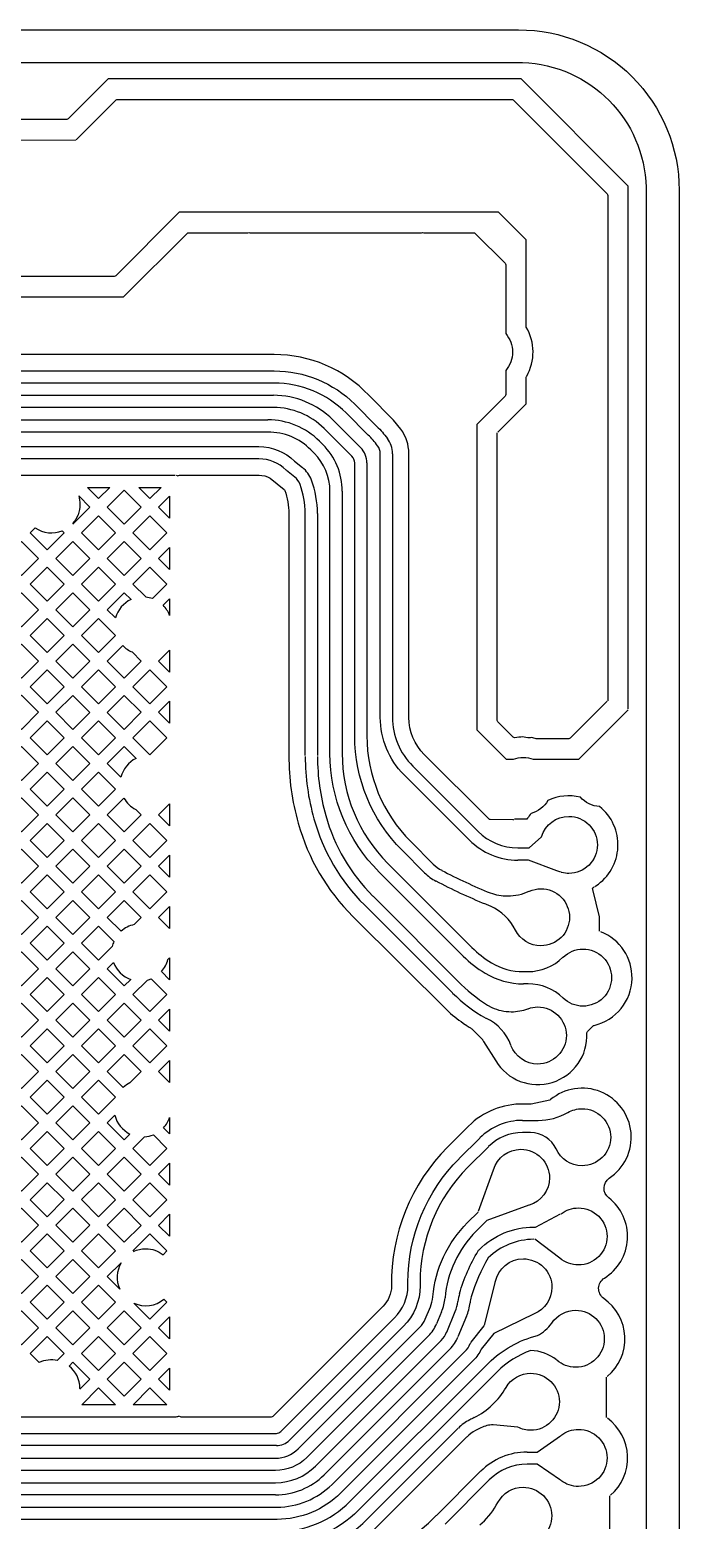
# Model space of a CAD drawing. Extents: x 3103 to 3424, y -52 to 175.
# Drawn here: x 3213.18 to 3217.23, y 40.92 to 50.21 of the extents above; entities that cross this region are included whole.
import ezdxf

# ---------------------------------------------------------------- set-up
doc = ezdxf.new("R2010")
doc.units = 0
doc.layers.add('gbr-dxf_layer0', color=7, linetype='Continuous')
doc.layers.add('gbr-outline-dxf_layer1', color=2, linetype='Continuous')

msp = doc.modelspace()

# ---------------------------------------------------------------- linework, layer by layer
at = {"layer": 'gbr-dxf_layer0'}
for p, q in [((3216.275, 47.8766), (3216.275, 48.0435)), ((3208.6586, 47.9297), (3214.7017, 47.9297)), ((3216.0983, 47.6991), (3216.275, 47.8759)), ((3208.9484, 47.7771), (3214.6667, 47.7771)), ((3215.0711, 47.7766), (3215.2435, 47.6041)), ((3215.2917, 47.6821), (3215.1536, 47.8203)), ((3214.6667, 47.7009), (3208.9525, 47.7009)), ((3215.1896, 47.5503), (3215.0172, 47.7227)), ((3208.9484, 47.61), (3214.6111, 47.61)), ((3214.9547, 47.5696), (3214.9344, 47.5899)), ((3214.9883, 47.6438), (3215.0086, 47.6234)), ((3215.3665, 45.9224), (3215.3665, 47.5658)), ((3214.6111, 47.5338), (3208.9525, 47.5338)), ((3209.022, 47.4319), (3214.0899, 47.4319)), ((3214.8341, 47.4202), (3214.7836, 47.4609)), ((3213.544, 47.3557), (3213.6819, 47.3557)), ((3213.8638, 47.3557), (3214.0017, 47.3557)), ((3213.9866, 47.2329), (3214.0551, 47.3013)), ((3214.0551, 47.3013), (3214.0551, 47.1645)), ((3214.0551, 47.1645), (3213.9866, 47.2329)), ((3214.8993, 45.6849), (3214.8993, 47.1929)), ((3214.9755, 47.1929), (3214.9755, 45.6849)), ((3213.9865, 46.9132), (3214.0551, 46.9818)), ((3214.0551, 46.8447), (3213.9865, 46.9132)), ((3214.0551, 46.9818), (3214.0551, 46.8447)), ((3214.0142, 46.6211), (3214.0551, 46.662)), ((3214.0551, 46.662), (3214.0551, 46.5579)), ((3213.9866, 46.2738), (3214.0551, 46.3422)), ((3214.0551, 46.2054), (3213.9866, 46.2738)), ((3214.0551, 46.3422), (3214.0551, 46.2054)), ((3213.9865, 45.9541), (3214.0551, 46.0227)), ((3214.0551, 46.0227), (3214.0551, 45.8856)), ((3217.0215, 45.9768), (3217.0215, 45.9641)), ((3214.0551, 45.8856), (3213.9865, 45.9541)), ((3217.0215, 45.9641), (3217.0215, 44.3075)), ((3215.5684, 45.6189), (3215.9753, 45.212)), ((3213.9866, 45.3147), (3214.0551, 45.3831)), ((3214.0551, 45.3831), (3214.0551, 45.2463)), ((3214.0551, 45.2463), (3213.9866, 45.3147)), ((3213.9865, 44.995), (3214.0551, 45.0636)), ((3214.0551, 45.0636), (3214.0551, 44.9265)), ((3214.0551, 44.9265), (3213.9865, 44.995)), ((3213.9865, 44.6752), (3214.0551, 44.7438)), ((3214.0551, 44.7438), (3214.0551, 44.6067)), ((3215.8164, 44.205), (3215.2676, 44.7537)), ((3216.7322, 44.5894), (3216.7322, 44.6769)), ((3214.0551, 44.6067), (3213.9865, 44.6752)), ((3214.0551, 44.424), (3214.0551, 44.2872)), ((3214.0551, 44.2872), (3214.004, 44.3382)), ((3217.0215, 44.3075), (3217.0215, 44.2948)), ((3216.2853, 44.262), (3216.258, 44.262)), ((3213.9865, 44.0359), (3214.0551, 44.1045)), ((3214.0551, 43.9674), (3213.9865, 44.0359)), ((3214.0551, 44.1045), (3214.0551, 43.9674)), ((3213.9865, 43.7161), (3214.0551, 43.7847)), ((3214.0551, 43.7847), (3214.0551, 43.6476)), ((3214.0551, 43.6476), (3213.9865, 43.7161)), ((3214.0551, 43.4287), (3214.0551, 43.3281)), ((3216.2522, 43.4113), (3216.3493, 43.4113)), ((3214.0551, 43.3281), (3214.0176, 43.3655)), ((3215.8579, 43.1726), (3215.9864, 43.3011)), ((3216.0403, 43.2472), (3215.9118, 43.1187)), ((3213.9865, 43.0768), (3214.0551, 43.1454)), ((3214.0551, 43.1454), (3214.0551, 43.0083)), ((3215.9774, 42.8451), (3216.0712, 43.1022)), ((3214.0551, 43.0083), (3213.9865, 43.0768)), ((3213.9865, 42.757), (3214.0551, 42.8256)), ((3214.0551, 42.8256), (3214.0551, 42.6885)), ((3214.0551, 42.6885), (3213.9865, 42.757)), ((3216.4836, 42.5534), (3216.3286, 42.6699)), ((3213.6668, 42.4374), (3213.7528, 42.5233)), ((3213.7443, 42.3599), (3213.6668, 42.4374)), ((3216.0147, 42.133), (3216.0818, 42.4015)), ((3213.9865, 42.1177), (3214.0551, 42.1863)), ((3214.0551, 42.1863), (3214.0551, 42.0492)), ((3214.7469, 41.4721), (3215.4556, 42.1807)), ((3215.7486, 42.2188), (3215.7168, 42.1429)), ((3215.7799, 42.0903), (3215.8331, 42.2191)), ((3215.9035, 42.19), (3215.8503, 42.0612)), ((3214.0551, 42.0492), (3213.9865, 42.1177)), ((3214.9633, 41.2567), (3215.7462, 42.0398)), ((3215.8001, 41.9859), (3215.0172, 41.2028)), ((3213.9866, 41.7981), (3214.0551, 41.8665)), ((3214.0551, 41.7296), (3213.9866, 41.7981)), ((3214.0551, 41.8665), (3214.0551, 41.7296)), ((3216.7751, 41.5587), (3216.7751, 41.8116)), ((3213.7185, 41.6387), (3213.5075, 41.6387)), ((3214.0383, 41.6387), (3213.8272, 41.6387)), ((3215.2854, 40.9257), (3215.8523, 41.4926)), ((3214.7195, 41.3844), (3208.9525, 41.3844)), ((3214.7139, 41.2295), (3205.6235, 41.2295)), ((3215.7157, 40.9486), (3215.9913, 41.2242)), ((3216.0452, 41.1703), (3215.7696, 40.8947)), ((3214.7139, 41.0771), (3205.5979, 41.0771))]:
    msp.add_line(p, q, dxfattribs=at)
at = {"layer": 'gbr-dxf_layer0', "linetype": 'Continuous'}
for points in [[(3209.0005, 50.0039), (3216.2528, 50.0039, -0.395562), (3217.0215, 49.2253), (3217.0215, 45.9768)], [(3216.9105, 45.9768), (3216.9105, 49.2335), (3216.2428, 49.9015), (3213.6723, 49.9015), (3213.4234, 49.6527, -0.202051), (3213.4143, 49.6488), (3206.3999, 49.6487, -0.020785), (3206.3853, 49.6481, -0.020774), (3206.3706, 49.6487), (3205.5615, 49.6486, -0.020435), (3205.5471, 49.6481, -0.020433), (3205.5327, 49.6486), (3204.2911, 49.6486, -0.019951)], [(3213.473, 49.522), (3213.7213, 49.7702, -0.201998), (3213.7304, 49.774), (3216.1846, 49.774, -0.202049), (3216.1938, 49.7702), (3216.7792, 49.1845, -0.201998), (3216.783, 49.1754), (3216.783, 46.0265)], [(3190.5483, 49.4983, -0.011818), (3191.2293, 49.5208), (3213.4713, 49.5213)], [(3216.2755, 48.0435, -0.113654), (3216.278, 48.0487, 0.268441), (3216.275, 48.3549), (3216.275, 48.8977), (3216.1023, 49.0705), (3214.1147, 49.0705), (3213.7193, 48.675, -0.202211), (3213.7102, 48.6712), (3189.9129, 48.6708), (3189.5824, 48.6198, 0.084011), (3184.1442, 46.7521), (3182.6484, 45.8137, -0.017997), (3181.5897, 45.1981)], [(3189.9247, 48.5434), (3213.7683, 48.5437), (3214.1637, 48.9391, -0.202051), (3214.1729, 48.943), (3214.5349, 48.943, -0.01913), (3214.5483, 48.9435, -0.019126), (3214.5618, 48.943), (3215.6169, 48.943, -0.01913), (3215.6304, 48.9435, -0.019126), (3215.6438, 48.943), (3215.9479, 48.943, -0.20222), (3215.957, 48.9391), (3216.1437, 48.7525, -0.202051), (3216.1475, 48.7434), (3216.1475, 48.3142, -0.177621), (3216.1897, 48.1992, -0.177629), (3216.1475, 48.0843), (3216.1475, 47.934, -0.20222), (3216.1437, 47.9249), (3215.9669, 47.7481), (3215.9669, 45.8454), (3216.1508, 45.6615), (3216.1949, 45.6615, -0.089386), (3216.257, 45.6727, -0.089385), (3216.319, 45.6615), (3216.6017, 45.6615), (3216.9042, 45.9641), (3216.9105, 45.9704)], [(3216.1972, 45.2855, -0.093412), (3216.1926, 45.2846), (3216.0509, 45.2856, -0.200846), (3216.0418, 45.2894), (3215.6405, 45.691, -0.198882), (3215.5445, 45.9222), (3215.5445, 47.5677, 0.156072), (3215.4952, 47.7183), (3215.4488, 47.7748), (3215.2943, 47.9313, 0.205765), (3214.7061, 48.184), (3201.8082, 48.184)], [(3192.9952, 48.0821), (3214.7058, 48.0821, -0.198987), (3215.2072, 47.8744)], [(3215.1533, 47.8205, 0.198989), (3214.7058, 48.0059), (3192.9959, 48.0059), (3192.1282, 47.9715), (3190.8114, 47.873), (3189.7211, 47.7535), (3187.649, 47.4238), (3187.331, 47.3616), (3186.8766, 47.2312)], [(3215.0169, 47.723, 0.198915), (3214.7017, 47.8535), (3208.6627, 47.8535)], [(3215.2075, 47.8741), (3215.3456, 47.736, -0.035029), (3215.4107, 47.6612)], [(3216.7792, 46.0227), (3216.5494, 45.7929, -0.202104), (3216.5402, 45.789), (3216.3426, 45.789, -0.102181), (3216.3375, 45.7899, 0.023752), (3216.3092, 45.7962, -0.020438), (3216.2948, 45.7956, -0.059718), (3216.2528, 45.8007, 0.039993), (3216.2043, 45.7961, -0.247068), (3216.193, 45.7997), (3216.0983, 45.8944, -0.202117), (3216.0944, 45.9035), (3216.0944, 47.6953)], [(3214.6111, 47.61, -0.197114), (3214.8328, 47.519), (3214.8818, 47.4796)], [(3215.4427, 47.5658), (3215.4427, 45.9224, 0.198922), (3215.5684, 45.6189)], [(3215.6425, 44.9544), (3215.5023, 45.0946, -0.198917), (3215.2072, 45.8071), (3215.2072, 47.5083, 0.198926), (3215.1899, 47.55)], [(3215.2834, 47.5083), (3215.2834, 45.8071, 0.198915), (3215.5562, 45.1485), (3215.6964, 45.0083)], [(3214.0951, 47.4315, -0.082292), (3214.107, 47.4278, -0.208711), (3214.1163, 47.4319), (3214.6118, 47.4319, -0.132507), (3214.6809, 47.4128), (3214.7676, 47.3429, -0.139657), (3214.7716, 47.3372, -0.088205), (3214.7975, 47.1926), (3214.7975, 45.6846, 0.07043), (3214.8557, 45.2632, 0.129286), (3215.1955, 44.6819), (3215.7917, 44.0887, 0.030473), (3215.8965, 44.0072, -0.060127), (3215.9017, 44.004, -0.060953), (3215.9066, 44.0004, 0.007625), (3215.9343, 43.9825)], [(3213.489, 47.3029, -0.075345), (3213.497, 47.2503, -0.188152), (3213.4501, 47.1299)], [(3215.8831, 44.4352), (3215.3593, 44.9589, -0.198916), (3215.0533, 45.6978), (3215.0533, 47.3321)], [(3215.1295, 47.3321), (3215.1295, 45.6978, 0.198917), (3215.4132, 45.0128), (3215.9369, 44.4891)], [(3215.9214, 45.1581), (3215.5145, 45.565, -0.198918), (3215.3665, 45.9224)], [(3216.7016, 44.8679), (3216.7092, 44.873, 0.508397), (3216.7322, 45.3666, -0.195405), (3216.612, 45.4255, 0.17077), (3216.4102, 45.4046, -0.192277), (3216.3059, 45.324, 0.030903), (3216.2836, 45.2936, -0.258082), (3216.2728, 45.2876), (3216.2031, 45.2876)], [(3215.9756, 45.2117, 0.198914), (3216.2227, 45.1093), (3216.2942, 45.1093), (3216.3702, 45.1785, -0.33244), (3216.5407, 45.3059, -0.414223), (3216.7185, 45.1281, -0.414223), (3216.5407, 44.9503, -0.061524), (3216.4975, 44.9557, -0.085673), (3216.4932, 44.9565)], [(3215.7489, 44.9693, 0.023724), (3216.0514, 44.8285, 0.084376), (3216.1593, 44.8102, 0.10636), (3216.2936, 44.8391)], [(3216.4899, 44.9577, -0.035546), (3216.4663, 44.9666), (3216.29, 45.0331), (3216.2227, 45.0331)], [(3216.2948, 44.8396, -0.104498), (3216.3667, 44.8548, -0.414223), (3216.5445, 44.677, -0.414223), (3216.3667, 44.4992, -0.283791), (3216.2078, 44.5973, 0.168578), (3216.0533, 44.7456, -0.002301), (3216.0236, 44.7576, -0.023803), (3215.7135, 44.9019)], [(3216.732, 44.6786), (3216.6888, 44.849, -0.43903), (3216.6986, 44.8656)], [(3215.3215, 44.8076), (3215.8703, 44.2588, 0.065512), (3216.06, 44.1148, 0.107311), (3216.1823, 44.0883, 0.089331), (3216.2851, 44.1068)], [(3215.9367, 43.9806), (3216.002, 43.9153, -0.112315), (3216.0052, 43.9106, -0.09398), (3216.01, 43.9023), (3216.0853, 43.7819, 0.778891), (3216.653, 43.9557, -0.216169), (3216.6569, 43.9654), (3216.6911, 43.9997, -0.143963), (3216.6974, 44.0032, 0.343075), (3216.934, 44.2948, 0.313721), (3216.7404, 44.5857)], [(3214.004, 44.3382, 0.121711), (3214.0444, 44.4133), (3214.0551, 44.424)], [(3216.0582, 44.3937, 0.136261), (3216.258, 44.3382), (3216.2853, 44.3382, 0.195868), (3216.5038, 44.4278)], [(3216.5042, 44.4282, -0.195646), (3216.6283, 44.4786, -0.414223), (3216.8061, 44.3008, -0.414223), (3216.6283, 44.123, -0.193831), (3216.5051, 44.1727)], [(3217.0215, 44.2948), (3217.0215, 37.6057, -0.414216), (3216.2268, 36.8109), (3191.9149, 36.8105)], [(3216.2863, 44.1072, -0.087608), (3216.3471, 44.118, -0.414223), (3216.5249, 43.9402, -0.414223), (3216.3471, 43.7624, -0.314222), (3216.1803, 43.8787)], [(3216.7797, 41.8154, 0.494322), (3216.7583, 42.3011, -0.536427), (3216.762, 42.4281, 0.521248), (3216.7887, 42.9286, -0.498561), (3216.7912, 43.0504, 1.059868), (3216.4267, 43.5403, -0.124471), (3216.4211, 43.5376), (3216.3056, 43.5128), (3216.2334, 43.5128, 0.19999), (3215.9, 43.3589, -0.088926), (3215.8937, 43.3526), (3215.7856, 43.2445, 0.203547), (3215.4366, 42.3801, -0.198375), (3215.3835, 42.2528), (3214.6971, 41.5662, -0.202179), (3214.6879, 41.5625), (3214.1279, 41.5625, -0.201977), (3214.1188, 41.5663)], [(3216.3498, 43.4113, 0.129605), (3216.5346, 43.4601, -0.131186), (3216.6232, 43.4837, -0.414223), (3216.801, 43.3059, -0.414223), (3216.6232, 43.1281, -0.295243), (3216.4611, 43.233, 0.293294), (3216.302, 43.3351)], [(3216.3014, 43.3351), (3216.2522, 43.3351, 0.198922), (3216.0406, 43.2475)], [(3216.0718, 43.1037, -0.33174), (3216.2422, 43.2307, -0.414223), (3216.42, 43.0529, -0.331729), (3216.293, 42.8826)], [(3215.4556, 42.1807, 0.198928), (3215.5384, 42.3806), (3215.5384, 42.4014, -0.198869), (3215.8577, 43.1723)], [(3215.9116, 43.1185, 0.198869), (3215.6146, 42.4014), (3215.6146, 42.3806)], [(3215.6938, 42.3113, -0.176485), (3215.9095, 42.7741), (3215.9751, 42.8397)], [(3216.4923, 42.8289, -0.164763), (3216.6004, 42.8655, -0.414223), (3216.7782, 42.6877, -0.414223), (3216.6004, 42.5099, -0.178421), (3216.485, 42.5524)], [(3215.86, 42.333, -0.064524), (3215.9759, 42.5976, -0.063364), (3215.9819, 42.6051, -0.198739), (3216.3225, 42.7461)], [(3213.8299, 42.5941, -0.111303), (3213.9062, 42.6112, -0.166461), (3214.0152, 42.5739), (3214.0385, 42.5973), (3213.9326, 42.7032), (3213.8267, 42.5973)], [(3216.3225, 42.6699, 0.195969), (3216.0388, 42.5543, 0.063392), (3215.9332, 42.3117)], [(3216.0826, 42.4038, -0.360002), (3216.2572, 42.5482, -0.414223), (3216.435, 42.3704, -0.304067), (3216.3248, 42.206)], [(3215.6146, 42.3806, -0.198924), (3215.5095, 42.1268), (3214.8008, 41.4182)], [(3214.8549, 41.3641), (3215.6126, 42.1218, 0.097065), (3215.6465, 42.1723), (3215.6783, 42.2482)], [(3216.3239, 42.2055), (3216.0735, 42.0828), (3215.9953, 41.9861, -0.092119), (3215.9474, 41.9163)], [(3216.0406, 41.8983, -0.13682), (3216.3446, 42.0695, 0.104216), (3216.4345, 42.147, -0.254002), (3216.5836, 42.228, -0.414223), (3216.7614, 42.0502, -0.414223), (3216.5836, 41.8724, -0.183372), (3216.4657, 41.9171)], [(3215.066, 41.1426), (3215.8935, 41.9702, 0.097994), (3215.927, 42.0203, -0.073855), (3215.9327, 42.0299), (3216.0136, 42.1299)], [(3215.6664, 42.0679), (3214.9088, 41.3102, -0.198927), (3214.7139, 41.2295)], [(3205.2217, 40.9682, 0.198509), (3205.5113, 40.8485), (3214.7254, 40.8485, 0.198848), (3215.178, 41.036), (3216.0405, 41.8983)], [(3215.9474, 41.9163), (3215.1198, 41.0888, -0.19892), (3214.7238, 40.9247)], [(3216.4646, 41.9178, 0.152608), (3216.303, 41.9773, 0.109176), (3216.0944, 41.8444), (3215.2318, 40.9821, -0.198848), (3214.7254, 40.7723)], [(3216.1497, 41.7467, -0.267325), (3216.3035, 41.8353, -0.414223), (3216.4813, 41.6575, -0.414223), (3216.3035, 41.4797, -0.11799), (3216.223, 41.4989), (3216.0692, 41.5135, 0.11269), (3215.9935, 41.4952)], [(3214.1154, 41.5697, -0.157474), (3214.0932, 41.5625), (3208.8788, 41.5625)], [(3208.9484, 41.4606), (3214.7195, 41.4606, 0.198357), (3214.7467, 41.4719)], [(3215.9062, 41.4388), (3215.3393, 40.8718, -0.198914), (3214.7312, 40.6199)], [(3216.4899, 41.4466, -0.169735), (3216.6006, 41.4853, -0.414223), (3216.7784, 41.3075, -0.414223), (3216.6006, 41.1297, -0.167885), (3216.4909, 41.1676)], [(3205.4666, 41.3707, 0.198939), (3205.6235, 41.3057), (3214.7139, 41.3057, 0.198934), (3214.8549, 41.3641)], [(3205.5979, 41.1533), (3214.7139, 41.1533, 0.198668), (3214.9631, 41.2564)], [(3214.7238, 40.9247), (3205.5976, 40.9247, -0.199009), (3205.2146, 41.0834)], [(3205.2685, 41.1373, 0.19901), (3205.5976, 41.0009), (3214.7238, 41.0009, 0.198923), (3215.066, 41.1426)], [(3216.099, 41.0306, -0.277181), (3216.256, 41.1248, -0.414223), (3216.4338, 40.947, -0.414223), (3216.256, 40.7692, -0.060616), (3216.2134, 40.7744), (3215.9802, 40.7714, -0.17053), (3215.9716, 40.7719, 0.057607), (3215.8291, 40.6773)], [(3216.7272, 40.3456, 0.473524), (3216.7947, 40.8139), (3216.7947, 41.0712)], [(3215.987, 40.8908), (3215.9998, 40.9023, 0.085818), (3216.0989, 41.0303)], [(3205.0843, 40.6504, 0.198913), (3205.3418, 40.5437), (3214.7388, 40.5437, 0.198949), (3215.7154, 40.9483)], [(3205.3995, 40.6961), (3214.7312, 40.6961, 0.198914), (3215.2854, 40.9257)]]:
    msp.add_lwpolyline(points, format="xyb", dxfattribs=at)
for points in [[(3213.4531, 47.1269), (3213.5591, 47.2329), (3213.489, 47.3029)], [(3213.6819, 47.3557), (3213.613, 47.2868), (3213.544, 47.3557)], [(3214.0017, 47.3557), (3213.9328, 47.2868), (3213.8638, 47.3557)], [(3216.2915, 42.8819), (3216.0296, 42.7864), (3215.9634, 42.7202)], [(3216.3225, 42.7461), (3216.3321, 42.7461), (3216.4893, 42.8278)], [(3213.4962, 41.7351), (3213.5591, 41.7981), (3213.4531, 41.9041), (3213.429, 41.88)], [(3213.5075, 41.6387), (3213.613, 41.7442), (3213.7185, 41.6387)], [(3213.8272, 41.6387), (3213.9328, 41.7442), (3214.0383, 41.6387)], [(3216.2809, 41.3443), (3216.3433, 41.3443), (3216.489, 41.446)], [(3216.4892, 41.1686), (3216.3434, 41.2681), (3216.2809, 41.2681)]]:
    msp.add_lwpolyline(points, dxfattribs=at)
for points in [[(3213.6668, 47.2329), (3213.7729, 47.3389), (3213.8789, 47.2329), (3213.7729, 47.1269)], [(3213.507, 47.073), (3213.613, 47.179), (3213.719, 47.073), (3213.613, 46.967)], [(3213.8267, 47.073), (3213.9328, 47.179), (3214.0386, 47.0731), (3213.9326, 46.9671)], [(3213.0274, 46.9132), (3213.1334, 47.0193), (3213.2394, 46.9132), (3213.1334, 46.8072)], [(3213.3472, 46.9132), (3213.4531, 47.0191), (3213.5591, 46.9131), (3213.4532, 46.8072)], [(3213.6668, 46.9131), (3213.7729, 47.0191), (3213.8787, 46.9132), (3213.7727, 46.8072)], [(3213.1873, 46.7533), (3213.2933, 46.8594), (3213.3993, 46.7533), (3213.2933, 46.6473)], [(3213.5071, 46.7533), (3213.613, 46.8592), (3213.7189, 46.7533), (3213.613, 46.6475)], [(3213.0274, 46.5935), (3213.1334, 46.6995), (3213.2394, 46.5935), (3213.1334, 46.4874)], [(3213.3472, 46.5935), (3213.4532, 46.6995), (3213.5591, 46.5936), (3213.4531, 46.4876)], [(3213.1873, 46.4336), (3213.2933, 46.5396), (3213.3992, 46.4337), (3213.2932, 46.3277)], [(3213.507, 46.4337), (3213.613, 46.5397), (3213.719, 46.4337), (3213.613, 46.3277)], [(3213.0275, 46.2738), (3213.1334, 46.3797), (3213.2393, 46.2738), (3213.1334, 46.1679)], [(3213.3471, 46.2738), (3213.4531, 46.3798), (3213.5591, 46.2738), (3213.4531, 46.1678)], [(3213.1873, 46.114), (3213.2932, 46.2199), (3213.3992, 46.1139), (3213.2933, 46.008)], [(3213.507, 46.1139), (3213.613, 46.2199), (3213.719, 46.1139), (3213.613, 46.0079)], [(3213.8267, 46.1139), (3213.9328, 46.2199), (3214.0386, 46.114), (3213.9326, 46.008)], [(3213.0274, 45.9541), (3213.1334, 46.0601), (3213.2394, 45.9541), (3213.1334, 45.8481)], [(3213.3472, 45.9541), (3213.4531, 46.06), (3213.5591, 45.954), (3213.4532, 45.8481)], [(3213.6668, 45.954), (3213.7729, 46.06), (3213.8787, 45.9541), (3213.7727, 45.8481)], [(3213.1873, 45.7942), (3213.2933, 45.9003), (3213.3993, 45.7942), (3213.2933, 45.6882)], [(3213.5071, 45.7942), (3213.613, 45.9001), (3213.7189, 45.7942), (3213.613, 45.6884)], [(3213.8266, 45.7942), (3213.9326, 45.9003), (3214.0386, 45.7942), (3213.9326, 45.6882)], [(3213.0274, 45.6343), (3213.1334, 45.7404), (3213.2394, 45.6343), (3213.1334, 45.5283)], [(3213.3472, 45.6343), (3213.4532, 45.7404), (3213.5591, 45.6345), (3213.4531, 45.5285)], [(3213.1873, 45.4745), (3213.2933, 45.5805), (3213.3992, 45.4746), (3213.2932, 45.3686)], [(3213.507, 45.4746), (3213.613, 45.5806), (3213.719, 45.4746), (3213.613, 45.3686)], [(3213.0275, 45.3147), (3213.1334, 45.4206), (3213.2393, 45.3147), (3213.1334, 45.2088)], [(3213.3471, 45.3147), (3213.4531, 45.4207), (3213.5591, 45.3147), (3213.4531, 45.2087)], [(3213.1873, 45.1549), (3213.2932, 45.2608), (3213.3992, 45.1548), (3213.2933, 45.0489)], [(3213.507, 45.1548), (3213.613, 45.2608), (3213.719, 45.1548), (3213.613, 45.0488)], [(3213.8267, 45.1548), (3213.9328, 45.2608), (3214.0386, 45.1549), (3213.9326, 45.0489)], [(3213.0274, 44.995), (3213.1334, 45.101), (3213.2394, 44.995), (3213.1334, 44.889)], [(3213.3472, 44.995), (3213.4531, 45.1009), (3213.5591, 44.9949), (3213.4532, 44.889)], [(3213.6668, 44.9949), (3213.7729, 45.1009), (3213.8787, 44.995), (3213.7727, 44.889)], [(3213.1873, 44.8351), (3213.2933, 44.9412), (3213.3993, 44.8351), (3213.2933, 44.7291)], [(3213.5071, 44.8351), (3213.613, 44.941), (3213.7189, 44.8351), (3213.613, 44.7293)], [(3213.8266, 44.8351), (3213.9326, 44.9412), (3214.0386, 44.8351), (3213.9326, 44.7291)], [(3213.0274, 44.6752), (3213.1334, 44.7813), (3213.2394, 44.6752), (3213.1334, 44.5692)], [(3213.3472, 44.6752), (3213.4532, 44.7813), (3213.5591, 44.6754), (3213.4531, 44.5694)], [(3213.1873, 44.5154), (3213.2933, 44.6214), (3213.3992, 44.5155), (3213.2932, 44.4095)], [(3213.0275, 44.3556), (3213.1334, 44.4615), (3213.2393, 44.3556), (3213.1334, 44.2497)], [(3213.3471, 44.3556), (3213.4531, 44.4616), (3213.5591, 44.3556), (3213.4531, 44.2496)], [(3213.1873, 44.1958), (3213.2932, 44.3017), (3213.3992, 44.1957), (3213.2933, 44.0898)], [(3213.507, 44.1957), (3213.613, 44.3017), (3213.719, 44.1957), (3213.613, 44.0897)], [(3213.0274, 44.0359), (3213.1334, 44.1419), (3213.2394, 44.0359), (3213.1334, 43.9299)], [(3213.3472, 44.0359), (3213.4531, 44.1418), (3213.5591, 44.0358), (3213.4532, 43.9299)], [(3213.6668, 44.0358), (3213.7729, 44.1418), (3213.8787, 44.0359), (3213.7727, 43.9299)], [(3213.1873, 43.876), (3213.2933, 43.982), (3213.3993, 43.876), (3213.2933, 43.77)], [(3213.5071, 43.876), (3213.613, 43.9819), (3213.7189, 43.876), (3213.613, 43.7701)], [(3213.8266, 43.876), (3213.9326, 43.982), (3214.0386, 43.876), (3213.9326, 43.77)], [(3213.0274, 43.7161), (3213.1334, 43.8222), (3213.2394, 43.7161), (3213.1334, 43.6101)], [(3213.3472, 43.7161), (3213.4532, 43.8222), (3213.5591, 43.7163), (3213.4531, 43.6103)], [(3213.1873, 43.5562), (3213.2933, 43.6623), (3213.3992, 43.5564), (3213.2932, 43.4504)], [(3213.507, 43.5564), (3213.613, 43.6624), (3213.719, 43.5564), (3213.613, 43.4504)], [(3213.0275, 43.3965), (3213.1334, 43.5024), (3213.2393, 43.3965), (3213.1334, 43.2906)], [(3213.3471, 43.3965), (3213.4531, 43.5025), (3213.5591, 43.3965), (3213.4531, 43.2905)], [(3213.1873, 43.2367), (3213.2932, 43.3426), (3213.3992, 43.2366), (3213.2933, 43.1307)], [(3213.507, 43.2366), (3213.613, 43.3426), (3213.7189, 43.2367), (3213.6128, 43.1307)], [(3213.0274, 43.0768), (3213.1334, 43.1828), (3213.2394, 43.0768), (3213.1334, 42.9708)], [(3213.3472, 43.0768), (3213.4531, 43.1827), (3213.559, 43.0768), (3213.4531, 42.9709)], [(3213.6667, 43.0768), (3213.7727, 43.1828), (3213.8787, 43.0768), (3213.7727, 42.9708)], [(3213.1873, 42.9169), (3213.2933, 43.0229), (3213.3992, 42.9171), (3213.2932, 42.811)], [(3213.507, 42.9171), (3213.6128, 43.0229), (3213.7188, 42.9169), (3213.613, 42.811)], [(3213.8266, 42.9169), (3213.9326, 43.0229), (3214.0386, 42.9169), (3213.9326, 42.8109)], [(3213.0275, 42.7572), (3213.1334, 42.863), (3213.2393, 42.7572), (3213.1334, 42.6513)], [(3213.3471, 42.7572), (3213.4531, 42.8632), (3213.5591, 42.7572), (3213.4531, 42.6512)], [(3213.6668, 42.7572), (3213.7727, 42.863), (3213.8787, 42.757), (3213.7729, 42.6511)], [(3213.1873, 42.5974), (3213.2932, 42.7033), (3213.3992, 42.5973), (3213.2933, 42.4914)], [(3213.507, 42.5973), (3213.613, 42.7033), (3213.719, 42.5973), (3213.613, 42.4913)], [(3213.0274, 42.4375), (3213.1334, 42.5435), (3213.2394, 42.4375), (3213.1334, 42.3315)], [(3213.3472, 42.4375), (3213.4531, 42.5434), (3213.5591, 42.4374), (3213.4532, 42.3315)], [(3213.1873, 42.2776), (3213.2933, 42.3836), (3213.3993, 42.2776), (3213.2933, 42.1716)], [(3213.5071, 42.2776), (3213.613, 42.3835), (3213.7188, 42.2776), (3213.613, 42.1717)], [(3213.0274, 42.1177), (3213.1334, 42.2237), (3213.2394, 42.1177), (3213.1334, 42.0117)], [(3213.3472, 42.1177), (3213.4532, 42.2237), (3213.5591, 42.1178), (3213.4531, 42.0118)], [(3213.6668, 42.1178), (3213.7727, 42.2237), (3213.8787, 42.1177), (3213.7729, 42.0118)], [(3213.507, 41.958), (3213.613, 42.064), (3213.719, 41.958), (3213.613, 41.8519)], [(3213.8267, 41.958), (3213.9326, 42.0638), (3214.0386, 41.9578), (3213.9328, 41.8519)], [(3213.6668, 41.7981), (3213.7729, 41.9041), (3213.8789, 41.7981), (3213.7729, 41.692)]]:
    msp.add_lwpolyline(points, close=True, dxfattribs=at)
for points in [[(3213.1873, 47.0731), (3213.2182, 47.104, 0.253355), (3213.3865, 47.0857), (3213.3992, 47.073), (3213.2933, 46.9671)], [(3213.8266, 46.7533), (3213.9326, 46.8594), (3214.0386, 46.7533), (3213.948, 46.6628, 0.057914), (3213.9081, 46.6719)], [(3213.6668, 46.5936), (3213.7727, 46.6995), (3213.8152, 46.657, 0.221559), (3213.7174, 46.543)], [(3213.6668, 46.2738), (3213.7627, 46.3697, 0.101934), (3213.8226, 46.3301), (3213.8789, 46.2738), (3213.7729, 46.1678)], [(3213.6668, 45.6345), (3213.7727, 45.7404), (3213.8461, 45.667, 0.222369), (3213.7521, 45.5492)], [(3213.6668, 45.3147), (3213.771, 45.4188, 0.145513), (3213.8445, 45.3491), (3213.8789, 45.3147), (3213.7729, 45.2087)], [(3213.6668, 44.6754), (3213.7727, 44.7813), (3213.8787, 44.6752), (3213.8349, 44.6314, 0.131955), (3213.7528, 44.5894)], [(3213.507, 44.5155), (3213.613, 44.6215), (3213.7082, 44.5263, 0.046527), (3213.6983, 44.4948), (3213.613, 44.4095)], [(3213.6668, 44.3556), (3213.7059, 44.3946, 0.221139), (3213.8131, 44.2899), (3213.7729, 44.2496)], [(3213.8267, 44.1957), (3213.9164, 44.2854, 0.03645), (3213.9409, 44.2936), (3214.0386, 44.1958), (3213.9326, 44.0898)], [(3213.6668, 43.7163), (3213.7727, 43.8222), (3213.8787, 43.7161), (3213.8077, 43.645, 0.070768), (3213.7664, 43.6167)], [(3213.6668, 43.3965), (3213.7139, 43.4436, 0.222279), (3213.8083, 43.3262), (3213.7727, 43.2906)], [(3213.8266, 43.2367), (3213.8982, 43.3083, 0.081192), (3213.9541, 43.3213), (3214.0386, 43.2367), (3213.9326, 43.1307)], [(3213.8327, 42.2716, 0.287219), (3214.0197, 42.2966), (3214.0386, 42.2776), (3213.9326, 42.1716)], [(3213.1873, 41.9578), (3213.2933, 42.0638), (3213.3992, 41.958), (3213.3558, 41.9146, 0.163635), (3213.2432, 41.9019)]]:
    msp.add_lwpolyline(points, format="xyb", close=True, dxfattribs=at)
at = {"layer": 'gbr-dxf_layer0'}
for centre, radius, start, end in [((3214.7017, 47.4078), 0.522, 44.99839, 89.99748), ((3214.6667, 47.3227), 0.4544, 45.0026, 90.00024), ((3214.6667, 47.3227), 0.3782, 45.00239, 89.99998), ((3214.8449, 47.2341), 0.6327, 37.05196, 45.07012), ((3215.2844, 47.5659), 0.1582, 359.9999, 36.95581), ((3214.718, 47.3321), 0.3353, 360, 45.02507), ((3214.718, 47.3321), 0.4115, 359.99972, 45.02468), ((3215.1483, 47.5083), 0.1351, 0.03309, 45.02421), ((3215.2844, 47.5659), 0.082, 359.99816, 36.95364), ((3214.6111, 47.2942), 0.2396, 45.0131, 89.99999), ((3214.7684, 47.3381), 0.1814, 20.49248, 51.20109), ((3214.7684, 47.3381), 0.1052, 20.48846, 51.15275), ((3214.3776, 47.1939), 0.5217, 0.00057, 20.29311), ((3214.3776, 47.1939), 0.5979, 0.0003, 20.29389), ((3213.8887, 46.4952), 0.1778, 20.65535, 45.10835), ((3216.3154, 45.6793), 1.4161, 179.9977, 195.91715), ((3216.3154, 45.6793), 1.3398, 179.99812, 195.9174), ((3216.1309, 45.6187), 1.2221, 195.56409, 225.03923), ((3216.1309, 45.6187), 1.1459, 195.56488, 225.03943), ((3216.2227, 45.4588), 0.4257, 224.99771, 269.99672), ((3215.8493, 45.1596), 0.2151, 224.82708, 242.15021), ((3215.8493, 45.1596), 0.2913, 224.82807, 242.15666), ((3216.3875, 44.9369), 0.7114, 224.8687, 238.76412), ((3216.3875, 44.9369), 0.6352, 224.86919, 238.76327), ((3216.258, 44.7258), 0.4638, 238.95867, 269.99354), ((3216.2862, 43.949), 0.313, 45.79887, 89.99833), ((3216.5125, 44.9079), 0.9893, 225.30368, 240.38592), ((3215.9029, 43.7786), 0.2949, 19.98282, 65.13873), ((3213.8867, 43.4858), 0.1778, 317.43818, 341.28695), ((3216.2522, 43.0359), 0.3754, 90.00337, 135.00236), ((3216.4368, 42.2466), 0.6696, 134.99014, 175.02331), ((3213.9062, 42.4334), 0.1778, 149.62692, 204.43683), ((3215.4864, 42.3289), 0.2081, 337.27479, 355.07349), ((3215.4864, 42.3289), 0.2843, 337.26619, 355.07184), ((3215.6121, 42.3109), 0.2393, 337.47077, 353.28785), ((3216.1556, 42.2465), 0.308, 163.72175, 173.14425), ((3215.6121, 42.3109), 0.3155, 337.47289, 353.29813), ((3216.1556, 42.2465), 0.2318, 163.72158, 173.14358), ((3215.5006, 42.2338), 0.2346, 315.00436, 337.1814), ((3215.6357, 42.15), 0.156, 315.17249, 337.46054), ((3215.6357, 42.15), 0.2323, 315.14896, 337.45852), ((3213.3185, 41.7408), 0.1778, 359.9999, 51.54756), ((3215.738, 41.9837), 0.475, 296.69453, 330.018), ((3216.0576, 41.2882), 0.2897, 117.61428, 135.05536), ((3216.8683, 39.7359), 2.0409, 116.71287, 117.57587), ((3216.6008, 41.3076), 0.3057, 310.45678, 54.02232), ((3216.0576, 41.2882), 0.2135, 117.61542, 135.05637), ((3216.8684, 39.736), 1.9647, 116.44832, 117.57804), ((3214.7195, 41.4992), 0.1148, 270.01518, 314.87493), ((3216.2808, 40.9353), 0.409, 89.99998, 135.01905), ((3216.2808, 40.9353), 0.3328, 89.99996, 135.01974), ((3214.7138, 41.506), 0.429, 270.01468, 314.96386)]:
    msp.add_arc(centre, radius, start, end, dxfattribs=at)
at = {"layer": 'gbr-outline-dxf_layer1', "linetype": 'Continuous'}
msp.add_lwpolyline([(3134.0511, 42.6163, -0.414233), (3134.8622, 43.7748), (3152.7317, 46.9257, -0.145892), (3161.3026, 45.9338, 0.101585), (3167.8425, 44.5912), (3173.3424, 44.5912, 0.152268), (3182.7762, 47.5325, -0.152268), (3191.3574, 50.2076), (3216.2273, 50.2076, -0.414215), (3217.2273, 49.2076), (3217.2273, 37.6077, -0.414215), (3216.2273, 36.6077), (3191.5126, 36.6077, 0.151039), (3190.384, 36.259, -0.151026), (3173.3424, 30.9912), (3167.8425, 30.9912, -0.100411), (3156.0737, 33.3789, 0.144694), (3154.947, 33.5066), (3137.224, 30.3814, -0.414157), (3136.0656, 31.1926)], format="xyb", close=True, dxfattribs=at)

doc.saveas('drawing.dxf')
